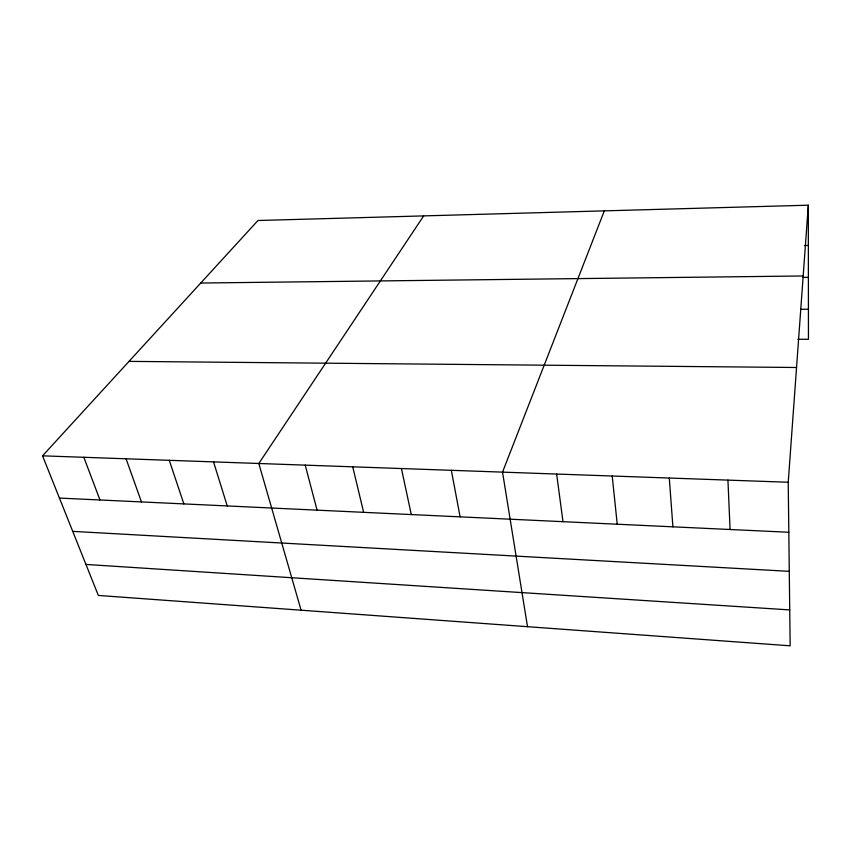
<?xml version="1.0" encoding="UTF-8"?>
<svg xmlns="http://www.w3.org/2000/svg" width="851" height="851" viewBox="0 0 851 851"><rect width="100%" height="100%" fill="white"/><g stroke="black" fill="none" stroke-linecap="round" stroke-linejoin="round"><path stroke-width="1.28" d="M788.228 482.251L808.312 205.187L257.981 220.505L42.55 455.828L98.333 595.434L790.153 645.813L788.228 482.251L42.55 455.828M604.327 210.867L502.526 472.124L527.514 626.687M423.681 215.888L258.821 463.497L301.094 610.199M804.45 245.513L808.354 245.439M200.74 283.032L803.174 275.969M803.099 277.415L808.386 277.352M800.61 309.275L808.418 309.243M797.844 339.262L808.45 339.294L808.312 205.187M129.012 361.377L796.547 367.494M59.432 498.08L788.813 532.258M72.729 531.364L789.281 571.34M85.951 564.436L789.728 609.912M83.834 457.295L99.982 499.973M126.065 458.795L141.447 501.92M169.285 460.327L183.859 503.909M213.527 461.891L227.249 505.941M305.201 465.135L317.093 510.153M352.729 466.827L363.632 512.334M401.427 468.55L411.288 514.568M451.338 470.316L460.104 516.855M556.639 474.05L562.99 521.674M612.209 476.017L617.23 524.216M669.28 478.039L672.907 526.822M727.935 480.113L730.084 529.503"/></g></svg>
